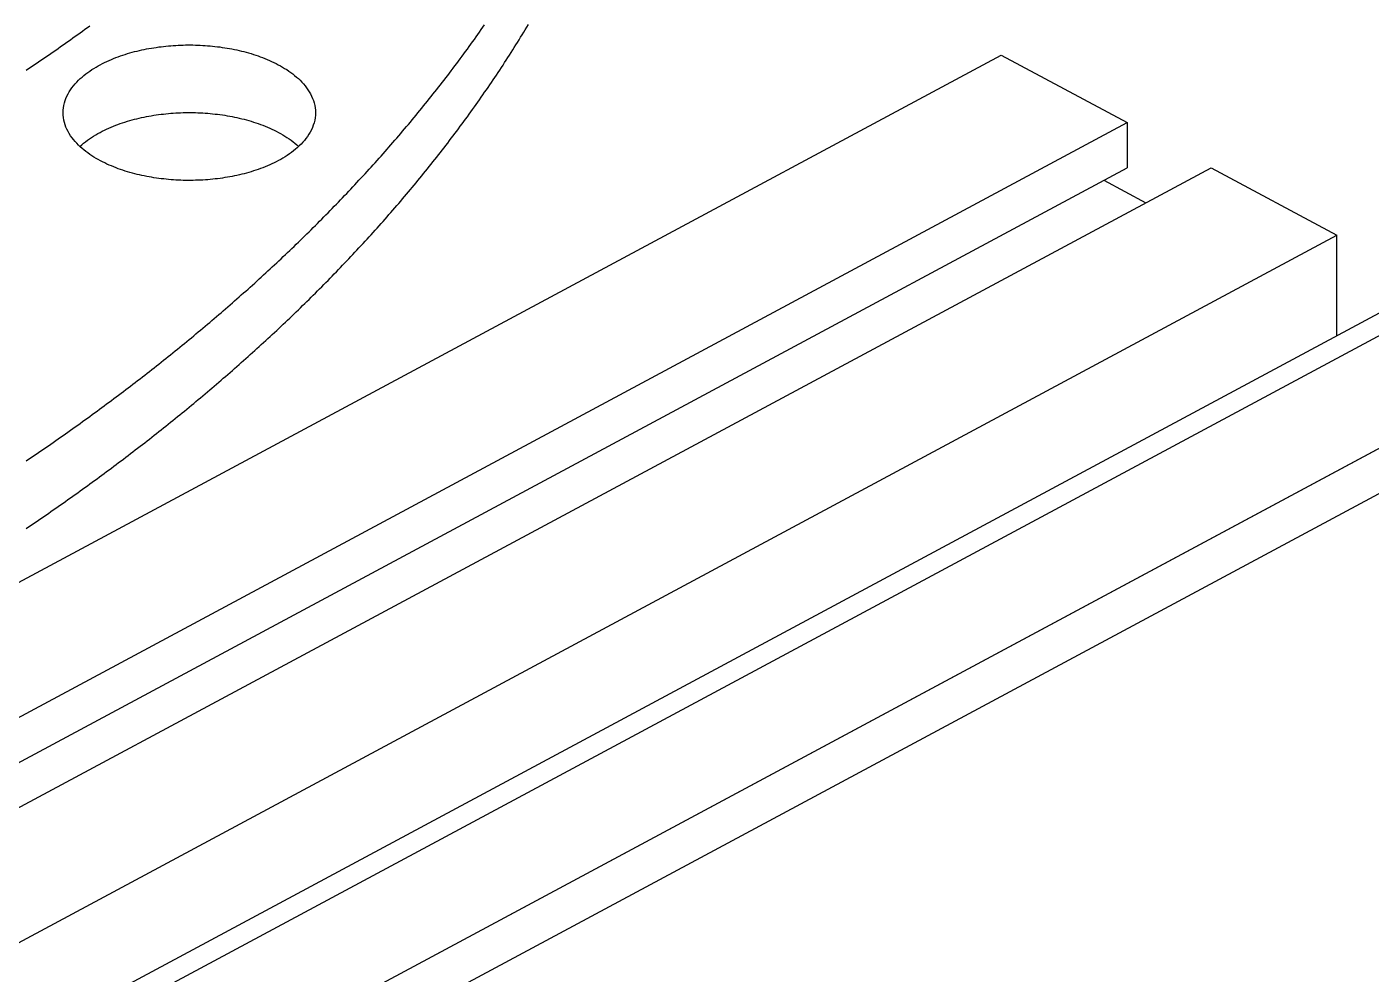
# Model space of a CAD drawing. Header units: millimetres. Extents: x 0 to 841, y 0 to 594.
# Drawn here: x 449.7 to 515.7, y 227.7 to 274.2 of the extents above; entities that cross this region are included whole.
import ezdxf

# ---------------------------------------------------------------- set-up
doc = ezdxf.new("R2010")
doc.units = ezdxf.units.MM
doc.layers.add('FINA', color=7, linetype='CONTINUOUS', lineweight=25)

msp = doc.modelspace()

# ---------------------------------------------------------------- linework, layer by layer
at = {"layer": 'FINA'}
for points in [[(335.5, 163.185), (597.437, 303.818)], [(336.531, 162.631), (598.469, 303.264)], [(335.5, 156.541), (599.5, 298.281)], [(336.531, 157.094), (598.469, 297.727)], [(335.5, 154.326), (599.5, 296.066)], [(449.688, 249.572), (449.81, 249.655), (449.931, 249.737), (450.053, 249.82), (450.174, 249.903), (450.295, 249.985), (450.416, 250.068), (450.537, 250.152), (450.658, 250.235), (450.779, 250.319), (450.899, 250.402), (451.02, 250.486), (451.14, 250.57), (451.261, 250.654), (451.381, 250.739), (451.501, 250.823), (451.621, 250.908), (451.741, 250.992), (451.86, 251.077), (451.98, 251.162), (452.099, 251.248), (452.219, 251.333), (452.338, 251.419), (452.457, 251.505), (452.576, 251.59), (452.695, 251.677), (452.814, 251.763), (452.933, 251.849), (453.051, 251.936), (453.17, 252.022), (453.288, 252.109), (453.406, 252.196), (453.524, 252.284), (453.642, 252.371), (453.76, 252.459), (453.878, 252.546), (453.995, 252.634), (454.113, 252.722), (454.23, 252.81), (454.347, 252.899), (454.464, 252.987), (454.581, 253.076), (454.698, 253.165), (454.815, 253.254), (454.932, 253.343), (455.048, 253.432), (455.164, 253.522), (455.281, 253.612), (455.397, 253.701), (455.513, 253.791), (455.629, 253.882), (455.744, 253.972), (455.86, 254.063), (455.975, 254.153), (456.09, 254.244), (456.206, 254.335), (456.321, 254.426), (456.436, 254.518), (456.55, 254.609), (456.665, 254.701), (456.779, 254.793), (456.894, 254.885), (457.008, 254.977), (457.122, 255.07), (457.236, 255.162), (457.35, 255.255), (457.463, 255.348), (457.577, 255.441), (457.69, 255.534), (457.803, 255.628), (457.917, 255.721), (458.03, 255.815), (458.142, 255.909), (458.255, 256.003), (458.367, 256.097), (458.48, 256.192), (458.592, 256.287), (458.704, 256.381), (458.816, 256.476), (458.928, 256.572), (459.039, 256.667), (459.151, 256.762), (459.262, 256.858), (459.373, 256.954), (459.484, 257.05), (459.595, 257.146), (459.706, 257.243), (459.816, 257.339), (459.927, 257.436), (460.037, 257.533), (460.147, 257.63), (460.257, 257.728), (460.367, 257.825), (460.476, 257.923), (460.586, 258.021), (460.695, 258.119), (460.804, 258.217), (460.913, 258.315), (461.022, 258.414), (461.13, 258.513), (461.239, 258.611), (461.347, 258.711), (461.455, 258.81), (461.563, 258.909), (461.671, 259.009), (461.779, 259.109), (461.886, 259.209), (461.993, 259.309), (462.101, 259.409), (462.208, 259.51), (462.314, 259.611), (462.421, 259.712), (462.527, 259.813), (462.634, 259.914), (462.74, 260.016), (462.845, 260.117), (462.951, 260.219), (463.057, 260.321), (463.162, 260.423), (463.267, 260.526), (463.372, 260.628), (463.477, 260.731), (463.582, 260.834), (463.686, 260.937), (463.79, 261.041), (463.894, 261.144), (463.998, 261.248), (464.102, 261.352), (464.206, 261.456), (464.309, 261.56), (464.412, 261.665), (464.515, 261.769), (464.618, 261.874), (464.72, 261.979), (464.823, 262.084), (464.925, 262.19), (465.027, 262.295), (465.129, 262.401), (465.23, 262.507), (465.331, 262.613), (465.433, 262.72), (465.534, 262.826), (465.634, 262.933), (465.735, 263.04), (465.835, 263.147), (465.936, 263.254), (466.035, 263.362), (466.135, 263.47), (466.235, 263.578), (466.334, 263.686), (466.433, 263.794), (466.532, 263.902), (466.631, 264.011), (466.729, 264.12), (466.828, 264.229), (466.926, 264.338), (467.024, 264.448), (467.121, 264.557), (467.219, 264.667), (467.316, 264.777), (467.413, 264.887), (467.51, 264.998), (467.606, 265.108), (467.702, 265.219), (467.798, 265.33), (467.894, 265.441), (467.99, 265.553), (468.085, 265.664), (468.181, 265.776), (468.276, 265.888), (468.37, 266), (468.465, 266.112), (468.559, 266.225), (468.653, 266.338), (468.747, 266.451), (468.84, 266.564), (468.934, 266.677), (469.027, 266.791), (469.12, 266.904), (469.212, 267.018), (469.305, 267.132), (469.397, 267.247), (469.489, 267.361), (469.58, 267.476), (469.671, 267.591), (469.763, 267.706), (469.853, 267.821), (469.944, 267.937), (470.035, 268.052), (470.125, 268.168), (470.214, 268.284), (470.304, 268.4), (470.393, 268.517), (470.483, 268.634), (470.571, 268.75), (470.66, 268.867), (470.748, 268.985), (470.836, 269.102), (470.924, 269.22), (471.012, 269.338), (471.099, 269.456), (471.186, 269.574), (471.273, 269.692), (471.359, 269.811), (471.445, 269.93), (471.531, 270.049), (471.617, 270.168), (471.702, 270.288), (471.787, 270.407), (471.872, 270.527), (471.957, 270.647), (472.041, 270.767), (472.125, 270.888), (472.209, 271.008), (472.292, 271.129), (472.375, 271.25), (472.458, 271.371), (472.54, 271.493), (472.623, 271.614), (472.705, 271.736), (472.786, 271.858), (472.868, 271.98), (472.949, 272.103), (473.029, 272.225), (473.11, 272.348), (473.19, 272.471), (473.27, 272.594), (473.35, 272.718), (473.429, 272.841), (473.508, 272.965), (473.586, 273.089), (473.665, 273.213), (473.743, 273.337), (473.821, 273.462), (473.898, 273.587), (473.975, 273.711), (474.052, 273.837), (474.128, 273.962), (474.205, 274.087), (474.28, 274.213), (474.356, 274.339)], [(449.688, 252.895), (449.81, 252.977), (449.931, 253.059), (450.053, 253.142), (450.174, 253.225), (450.295, 253.307), (450.416, 253.39), (450.537, 253.474), (450.658, 253.557), (450.779, 253.641), (450.899, 253.724), (451.02, 253.808), (451.14, 253.892), (451.261, 253.976), (451.381, 254.061), (451.501, 254.145), (451.621, 254.23), (451.741, 254.314), (451.86, 254.399), (451.98, 254.485), (452.099, 254.57), (452.219, 254.655), (452.338, 254.741), (452.457, 254.827), (452.576, 254.912), (452.695, 254.999), (452.814, 255.085), (452.933, 255.171), (453.051, 255.258), (453.17, 255.344), (453.288, 255.431), (453.406, 255.518), (453.524, 255.606), (453.642, 255.693), (453.76, 255.781), (453.878, 255.868), (453.995, 255.956), (454.113, 256.044), (454.23, 256.132), (454.347, 256.221), (454.464, 256.309), (454.581, 256.398), (454.698, 256.487), (454.815, 256.576), (454.932, 256.665), (455.048, 256.754), (455.164, 256.844), (455.281, 256.934), (455.397, 257.023), (455.513, 257.113), (455.629, 257.204), (455.744, 257.294), (455.86, 257.385), (455.975, 257.475), (456.09, 257.566), (456.206, 257.657), (456.321, 257.748), (456.436, 257.84), (456.55, 257.931), (456.665, 258.023), (456.779, 258.115), (456.894, 258.207), (457.008, 258.299), (457.122, 258.392), (457.236, 258.484), (457.35, 258.577), (457.463, 258.67), (457.577, 258.763), (457.69, 258.856), (457.803, 258.95), (457.917, 259.043), (458.03, 259.137), (458.142, 259.231), (458.255, 259.325), (458.367, 259.419), (458.48, 259.514), (458.592, 259.609), (458.704, 259.703), (458.816, 259.798), (458.928, 259.894), (459.039, 259.989), (459.151, 260.085), (459.262, 260.18), (459.373, 260.276), (459.484, 260.372), (459.595, 260.468), (459.706, 260.565), (459.816, 260.661), (459.927, 260.758), (460.037, 260.855), (460.147, 260.952), (460.257, 261.05), (460.367, 261.147), (460.476, 261.245), (460.586, 261.343), (460.695, 261.441), (460.804, 261.539), (460.913, 261.637), (461.022, 261.736), (461.13, 261.835), (461.239, 261.933), (461.347, 262.033), (461.455, 262.132), (461.563, 262.231), (461.671, 262.331), (461.779, 262.431), (461.886, 262.531), (461.993, 262.631), (462.101, 262.731), (462.208, 262.832), (462.314, 262.933), (462.421, 263.034), (462.527, 263.135), (462.634, 263.236), (462.74, 263.338), (462.845, 263.439), (462.951, 263.541), (463.057, 263.643), (463.162, 263.745), (463.267, 263.848), (463.372, 263.95), (463.477, 264.053), (463.582, 264.156), (463.686, 264.259), (463.79, 264.363), (463.894, 264.466), (463.998, 264.57), (464.102, 264.674), (464.206, 264.778), (464.309, 264.882), (464.412, 264.987), (464.515, 265.091), (464.618, 265.196), (464.72, 265.301), (464.823, 265.406), (464.925, 265.512), (465.027, 265.617), (465.129, 265.723), (465.23, 265.829), (465.331, 265.935), (465.433, 266.042), (465.534, 266.148), (465.634, 266.255), (465.735, 266.362), (465.835, 266.469), (465.936, 266.576), (466.035, 266.684), (466.135, 266.792), (466.235, 266.9), (466.334, 267.008), (466.433, 267.116), (466.532, 267.224), (466.631, 267.333), (466.729, 267.442), (466.828, 267.551), (466.926, 267.66), (467.024, 267.77), (467.121, 267.879), (467.219, 267.989), (467.316, 268.099), (467.413, 268.209), (467.51, 268.32), (467.606, 268.43), (467.702, 268.541), (467.798, 268.652), (467.894, 268.763), (467.99, 268.875), (468.085, 268.986), (468.181, 269.098), (468.276, 269.21), (468.37, 269.322), (468.465, 269.434), (468.559, 269.547), (468.653, 269.66), (468.747, 269.773), (468.84, 269.886), (468.934, 269.999), (469.027, 270.113), (469.12, 270.226), (469.212, 270.34), (469.305, 270.454), (469.397, 270.569), (469.489, 270.683), (469.58, 270.798), (469.671, 270.913), (469.763, 271.028), (469.853, 271.143), (469.944, 271.259), (470.035, 271.374), (470.125, 271.49), (470.214, 271.606), (470.304, 271.722), (470.393, 271.839), (470.483, 271.956), (470.571, 272.072), (470.66, 272.19), (470.748, 272.307), (470.836, 272.424), (470.924, 272.542), (471.012, 272.66), (471.099, 272.778), (471.186, 272.896), (471.273, 273.014), (471.359, 273.133), (471.445, 273.252), (471.531, 273.371), (471.617, 273.49), (471.702, 273.61), (471.787, 273.729), (471.872, 273.849), (471.957, 273.969), (472.041, 274.089), (472.125, 274.21), (472.209, 274.33)], [(449.688, 272.089), (449.81, 272.171), (449.931, 272.253), (450.053, 272.336), (450.174, 272.419), (450.295, 272.501), (450.416, 272.584), (450.537, 272.668), (450.658, 272.751), (450.779, 272.835), (450.899, 272.918), (451.02, 273.002), (451.14, 273.086), (451.261, 273.17), (451.381, 273.255), (451.501, 273.339), (451.621, 273.424), (451.741, 273.508), (451.86, 273.593), (451.98, 273.679), (452.099, 273.764), (452.219, 273.849), (452.338, 273.935), (452.457, 274.021), (452.576, 274.106), (452.695, 274.193), (452.814, 274.279)], [(392.051, 216.186), (497.574, 272.84)], [(451.502, 270.007), (451.506, 270.128), (451.518, 270.248), (451.538, 270.367), (451.566, 270.484), (451.601, 270.599), (451.642, 270.712), (451.691, 270.823), (451.745, 270.93), (451.805, 271.035), (451.87, 271.136), (451.939, 271.235), (452.013, 271.33), (452.09, 271.422), (452.171, 271.512), (452.256, 271.598), (452.343, 271.681), (452.433, 271.761), (452.525, 271.839), (452.619, 271.914), (452.716, 271.986), (452.814, 272.055), (452.914, 272.122), (453.016, 272.187), (453.119, 272.249), (453.224, 272.309), (453.33, 272.367), (453.436, 272.423), (453.544, 272.476), (453.653, 272.528), (453.763, 272.578), (453.874, 272.625), (453.985, 272.671), (454.097, 272.715), (454.21, 272.758), (454.324, 272.798), (454.438, 272.837), (454.552, 272.874), (454.667, 272.91), (454.783, 272.944), (454.899, 272.976), (455.016, 273.007), (455.133, 273.036), (455.25, 273.064), (455.367, 273.091), (455.485, 273.116), (455.603, 273.139), (455.722, 273.161), (455.841, 273.182), (455.96, 273.201), (456.079, 273.219), (456.198, 273.236), (456.318, 273.251), (456.437, 273.265), (456.557, 273.278), (456.677, 273.29), (456.797, 273.3), (456.917, 273.309), (457.038, 273.316), (457.158, 273.322), (457.278, 273.328), (457.399, 273.331), (457.519, 273.334), (457.64, 273.335), (457.76, 273.335), (457.881, 273.334), (458.001, 273.331), (458.122, 273.328), (458.242, 273.322), (458.363, 273.316), (458.483, 273.309), (458.603, 273.3), (458.723, 273.29), (458.843, 273.278), (458.963, 273.265), (459.083, 273.251), (459.202, 273.236), (459.322, 273.219), (459.441, 273.201), (459.56, 273.182), (459.678, 273.161), (459.797, 273.139), (459.915, 273.116), (460.033, 273.091), (460.15, 273.064), (460.268, 273.036), (460.385, 273.007), (460.501, 272.976), (460.617, 272.944), (460.733, 272.91), (460.848, 272.874), (460.963, 272.837), (461.077, 272.798), (461.19, 272.758), (461.303, 272.715), (461.415, 272.671), (461.527, 272.625), (461.637, 272.578), (461.747, 272.528), (461.856, 272.476), (461.964, 272.423), (462.071, 272.367), (462.176, 272.309), (462.281, 272.249), (462.384, 272.187), (462.486, 272.122), (462.586, 272.055), (462.684, 271.986), (462.781, 271.914), (462.875, 271.839), (462.968, 271.761), (463.058, 271.681), (463.145, 271.598), (463.229, 271.512), (463.31, 271.422), (463.388, 271.33), (463.461, 271.235), (463.531, 271.136), (463.596, 271.035), (463.655, 270.93), (463.71, 270.823), (463.758, 270.712), (463.8, 270.599), (463.835, 270.484), (463.862, 270.367), (463.882, 270.248), (463.894, 270.128), (463.898, 270.007)], [(497.574, 272.84), (503.762, 269.518)], [(398.238, 212.864), (503.762, 269.518)], [(462.083, 267.654), (461.976, 267.598), (461.868, 267.544), (461.759, 267.493), (461.649, 267.443), (461.539, 267.395), (461.427, 267.348), (461.315, 267.304), (461.202, 267.262), (461.089, 267.221), (460.974, 267.182), (460.86, 267.144), (460.744, 267.109), (460.629, 267.075), (460.513, 267.042), (460.396, 267.011), (460.279, 266.981), (460.162, 266.953), (460.044, 266.927), (459.926, 266.902), (459.808, 266.878), (459.689, 266.856), (459.57, 266.835), (459.451, 266.815), (459.332, 266.797), (459.212, 266.78), (459.093, 266.765), (458.973, 266.751), (458.853, 266.738), (458.733, 266.726), (458.613, 266.716), (458.492, 266.707), (458.372, 266.699), (458.252, 266.693), (458.131, 266.688), (458.01, 266.684), (457.89, 266.681), (457.769, 266.68), (457.649, 266.68), (457.528, 266.681), (457.407, 266.683), (457.287, 266.687), (457.166, 266.692), (457.046, 266.698), (456.925, 266.706), (456.805, 266.715), (456.685, 266.725), (456.565, 266.736), (456.445, 266.749), (456.325, 266.763), (456.205, 266.778), (456.086, 266.795), (455.966, 266.812), (455.847, 266.832), (455.728, 266.853), (455.61, 266.875), (455.491, 266.898), (455.373, 266.923), (455.256, 266.949), (455.138, 266.977), (455.021, 267.007), (454.904, 267.037), (454.788, 267.07), (454.672, 267.104), (454.557, 267.139), (454.442, 267.176), (454.328, 267.215), (454.215, 267.256), (454.102, 267.298), (453.989, 267.342), (453.878, 267.388), (453.767, 267.436), (453.657, 267.485), (453.548, 267.537), (453.44, 267.59), (453.333, 267.646), (453.227, 267.704), (453.122, 267.764), (453.019, 267.826), (452.917, 267.891), (452.817, 267.958), (452.718, 268.028), (452.621, 268.1), (452.527, 268.175), (452.434, 268.252), (452.344, 268.332), (452.257, 268.416), (452.173, 268.502), (452.091, 268.591), (452.014, 268.683), (451.94, 268.779), (451.87, 268.877), (451.805, 268.979), (451.745, 269.084), (451.691, 269.191), (451.643, 269.302), (451.601, 269.415), (451.566, 269.531), (451.538, 269.648), (451.518, 269.767), (451.506, 269.887), (451.502, 270.007)], [(452.329, 268.346), (452.419, 268.427), (452.511, 268.506), (452.606, 268.581), (452.702, 268.654), (452.801, 268.724), (452.901, 268.791), (453.003, 268.857), (453.106, 268.919), (453.211, 268.98), (453.317, 269.038), (453.424, 269.094), (453.532, 269.148), (453.641, 269.2), (453.751, 269.25), (453.862, 269.298), (453.974, 269.345), (454.086, 269.389), (454.199, 269.432), (454.313, 269.472), (454.428, 269.512), (454.543, 269.549), (454.658, 269.585), (454.774, 269.619), (454.89, 269.652), (455.007, 269.683), (455.124, 269.712), (455.242, 269.74), (455.36, 269.767), (455.478, 269.792), (455.597, 269.816), (455.716, 269.838), (455.835, 269.859), (455.954, 269.878), (456.074, 269.897), (456.193, 269.913), (456.313, 269.929), (456.433, 269.943), (456.554, 269.956), (456.674, 269.967), (456.794, 269.977), (456.915, 269.986), (457.036, 269.994), (457.156, 270), (457.277, 270.005), (457.398, 270.009), (457.519, 270.012), (457.64, 270.013), (457.761, 270.013), (457.881, 270.012), (458.002, 270.009), (458.123, 270.005), (458.244, 270), (458.365, 269.994), (458.485, 269.986), (458.606, 269.977), (458.726, 269.967), (458.847, 269.956), (458.967, 269.943), (459.087, 269.929), (459.207, 269.913), (459.327, 269.897), (459.446, 269.878), (459.566, 269.859), (459.685, 269.838), (459.803, 269.816), (459.922, 269.792), (460.04, 269.767), (460.158, 269.74), (460.276, 269.712), (460.393, 269.683), (460.51, 269.652), (460.626, 269.619), (460.742, 269.585), (460.858, 269.549), (460.973, 269.512), (461.087, 269.472), (461.201, 269.432), (461.314, 269.389), (461.426, 269.345), (461.538, 269.298), (461.649, 269.25), (461.759, 269.2), (461.868, 269.148), (461.976, 269.094), (462.084, 269.038), (462.189, 268.98), (462.294, 268.919), (462.397, 268.857), (462.499, 268.791), (462.599, 268.724), (462.698, 268.654), (462.795, 268.581), (462.889, 268.506), (462.981, 268.427), (463.071, 268.346)], [(463.898, 270.007), (463.894, 269.883), (463.881, 269.759), (463.86, 269.636), (463.83, 269.515), (463.793, 269.396), (463.748, 269.279), (463.697, 269.165), (463.639, 269.055), (463.575, 268.947), (463.507, 268.843), (463.433, 268.742), (463.355, 268.645), (463.273, 268.551), (463.188, 268.46), (463.099, 268.373), (463.007, 268.288), (462.912, 268.207), (462.815, 268.128), (462.716, 268.053), (462.615, 267.98), (462.512, 267.91), (462.407, 267.842), (462.3, 267.777), (462.192, 267.715), (462.083, 267.654)], [(503.762, 269.518), (503.762, 267.304)], [(398.238, 210.649), (503.762, 267.304)], [(402.363, 210.649), (507.887, 267.304)], [(507.887, 267.304), (514.074, 263.982)], [(502.616, 266.689), (504.678, 265.581)], [(408.551, 207.327), (514.074, 263.982)], [(514.074, 259.06), (514.074, 263.982)]]:
    msp.add_lwpolyline(points, dxfattribs=at)

doc.saveas('drawing.dxf')
